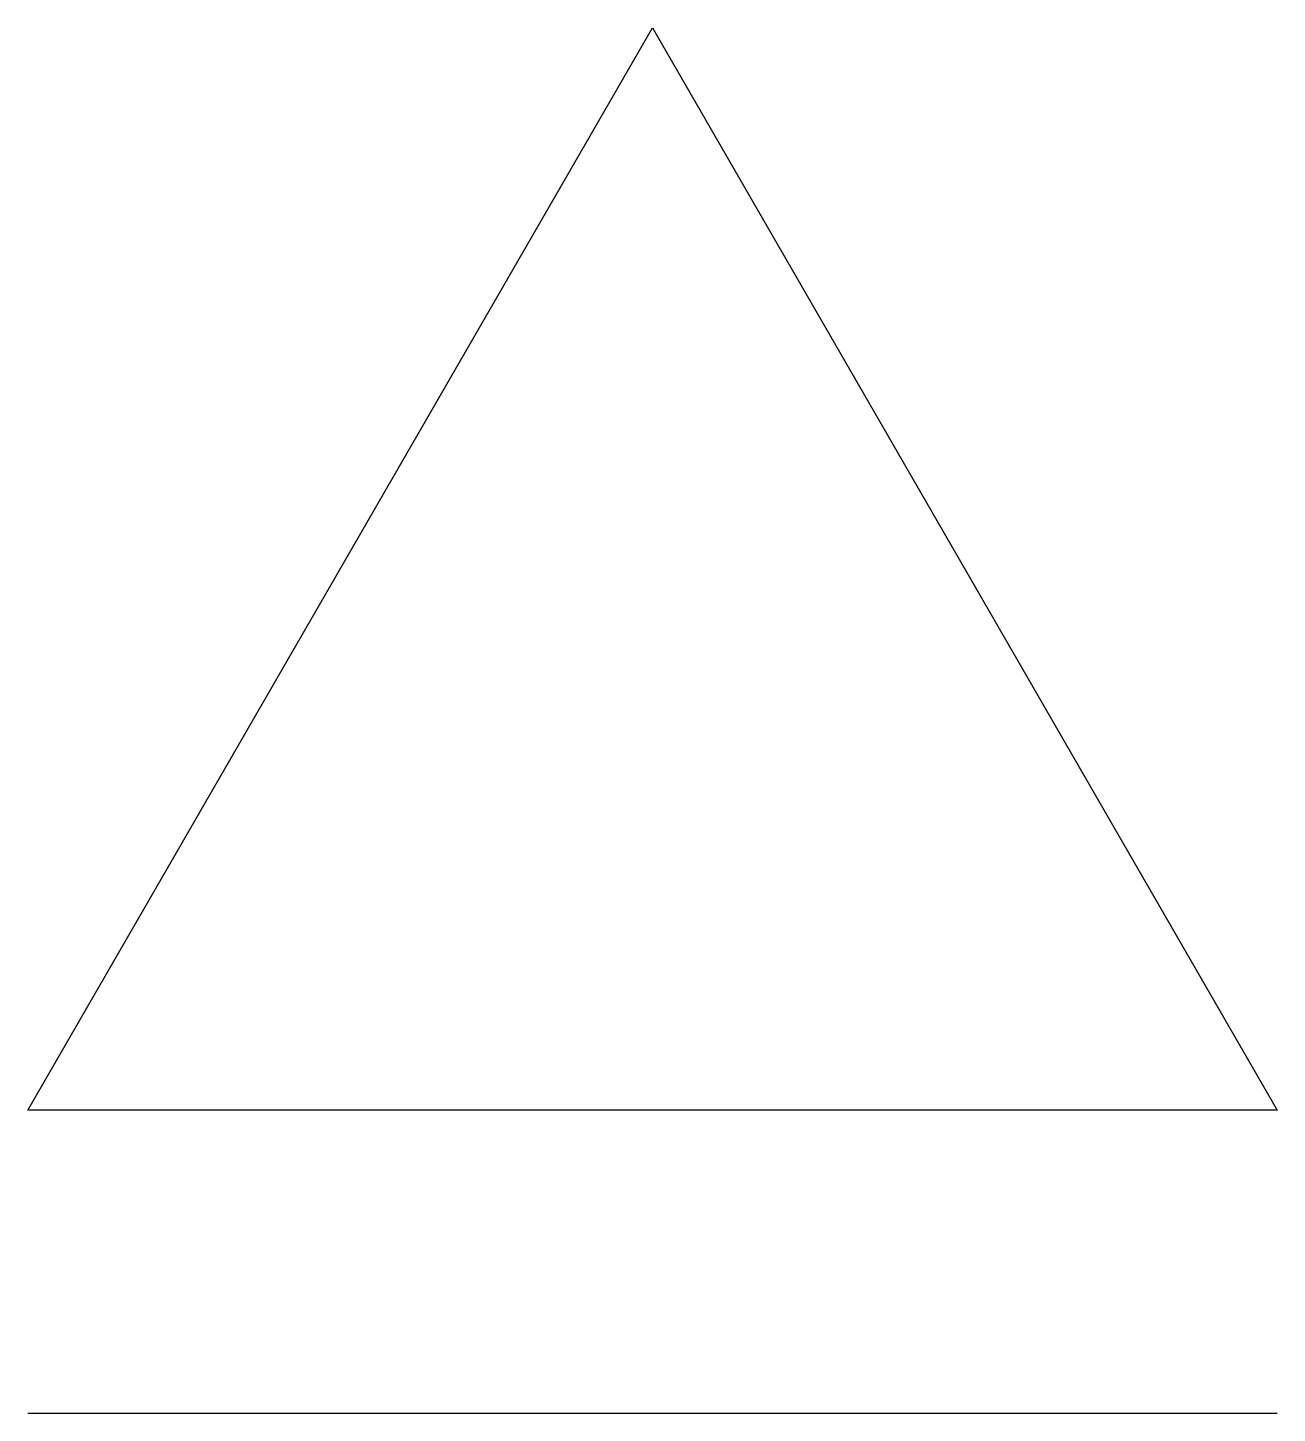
# Model space of a CAD drawing. Extents: x 35.552 to 35.862, y 12.542 to 12.885.
import ezdxf

# ---------------------------------------------------------------- set-up
doc = ezdxf.new("R2010")
doc.units = 0
doc.header["$MEASUREMENT"] = 0
doc.layers.add('TRUSSPY_supports', color=1, linetype='Continuous')

msp = doc.modelspace()

# ---------------------------------------------------------------- linework, layer by layer
at = {"layer": 'TRUSSPY_supports', "color": 1}
msp.add_line((35.55223, 12.5424), (35.86157, 12.5424), dxfattribs=at)
msp.add_lwpolyline([(35.55223, 12.61738), (35.7069, 12.88528), (35.86157, 12.61738), (35.55223, 12.61738)], dxfattribs=at)

doc.saveas('drawing.dxf')
